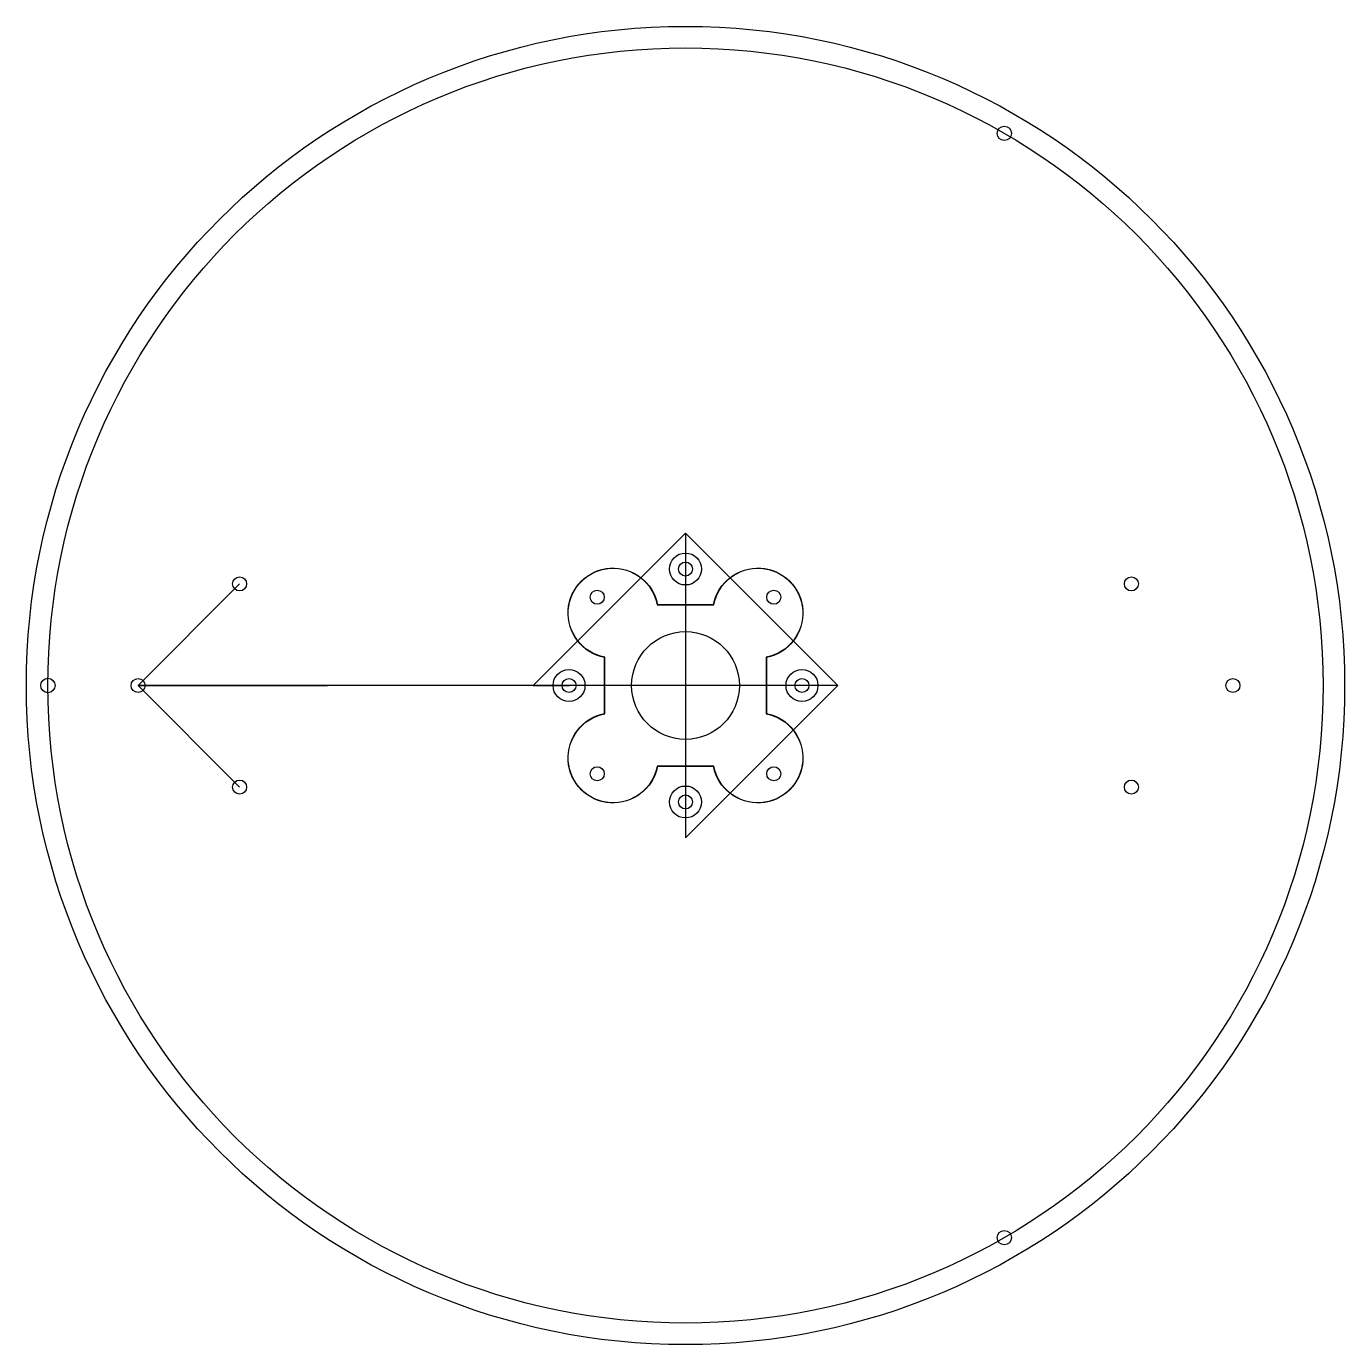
# Model space of a CAD drawing. Header units: millimetres. Extents: x -184 to 184, y -184 to 184.
import ezdxf

# ---------------------------------------------------------------- set-up
doc = ezdxf.new("R2010")
doc.units = ezdxf.units.MM
doc.layers.get('0').update_dxf_attribs({"linetype": 'CONTINUOUS'})

msp = doc.modelspace()

# ---------------------------------------------------------------- linework, layer by layer
for p, q in [((-152.4, 0), (-124.12, 28.28)), ((0, 0), (-152.4, 0)), ((-42.43, 0), (-32.43, 0)), ((-152.4, 0), (-99.7, 0)), ((-152.4, 0), (-124.12, -28.28)), ((-152.4, 0), (-99.7, 0))]:
    msp.add_line(p, q)
msp.add_lwpolyline([(0, 42.43), (0, -42.43), (42.43, 0), (-42.43, 0), (0, 42.43), (42.43, 0)], close=True)
for points in [[(22.55, 7.83), (22.55, -7.83, -1.879088), (7.83, -22.55), (-7.83, -22.55, -1.879088), (-22.55, -7.83), (-22.55, 7.83, -1.879088), (-7.83, 22.55), (7.83, 22.55, -1.879088)], [(22.5, 7.87), (22.5, -7.87, -1.886574), (7.87, -22.5), (-7.87, -22.5, -1.886574), (-22.5, -7.87), (-22.5, 7.87, -1.886574), (-7.87, 22.5), (7.87, 22.5, -1.886574)]]:
    msp.add_lwpolyline(points, format="xyb", close=True)
for centre, radius in [((0, 0), 183.5), ((0, 0), 177.5), ((88.75, 153.72), 2), ((0, 32.43), 4.45), ((0, 32.43), 1.95), ((-124.12, 28.28), 1.95), ((124.12, 28.28), 1.95), ((-24.57, 24.57), 1.95), ((24.57, 24.57), 1.95), ((0, 0), 15), ((-32.43, 0), 4.45), ((32.43, 0), 4.45), ((-177.5, 0), 2), ((-152.4, 0), 1.95), ((-32.43, 0), 1.95), ((32.43, 0), 1.95), ((152.4, 0), 1.95), ((-24.57, -24.57), 1.95), ((24.57, -24.57), 1.95), ((-124.12, -28.28), 1.95), ((0, -32.43), 4.45), ((124.12, -28.28), 1.95), ((0, -32.43), 1.95), ((88.75, -153.72), 2)]:
    msp.add_circle(centre, radius)

doc.saveas('drawing.dxf')
